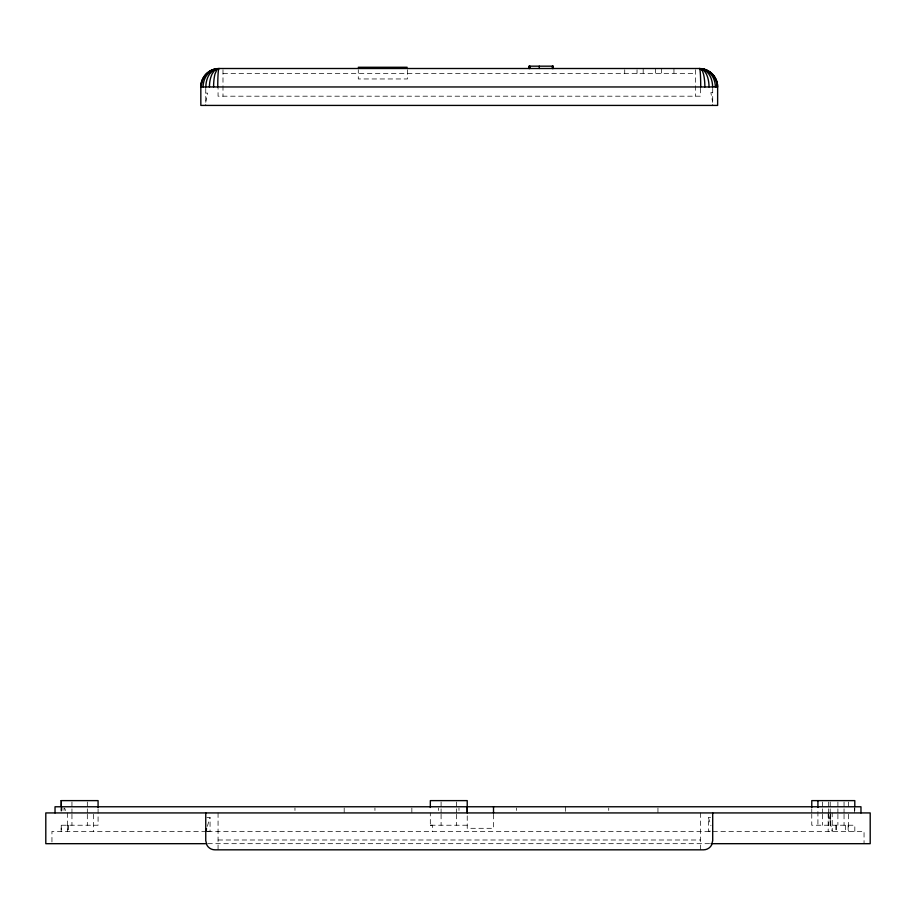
<?xml version="1.0" encoding="UTF-8"?>
<svg xmlns="http://www.w3.org/2000/svg" width="916" height="916" viewBox="0 0 916 916"><rect width="100%" height="100%" fill="white"/><g stroke="black" fill="none" stroke-linecap="round" stroke-linejoin="round"><path stroke-width="0.69" stroke-dasharray="4.58 3.44" d="M61.269 809.378L61.258 810.671L61.235 808.072M205.756 102.283L207.6 93.134L205.756 93.134M207.325 826.324L210.062 817.622L206.833 817.622M467.229 825.224L430.314 825.224L431.31 825.224L430.314 825.19L430.314 812.927M430.314 825.236L432.535 825.224L432.535 831.385M222.989 73.429L695.473 73.429M712.705 92.631L710.862 92.631L712.705 102.374M710.553 831.178L708.4 831.178L708.4 817.576L710.553 817.576M206.833 831.293L210.062 831.293L210.062 817.622M206.34 831.385L51.949 831.385L51.949 843.682M207.6 831.385L864.051 831.385L864.051 843.682M218.065 839.995L700.397 839.995M207.76 843.682L709.66 843.682M64.647 808.164L65.563 810.545M708.4 817.576L710.976 825.74M828.476 814.255L832.197 831.385L832.197 812.927M830.194 812.927L830.205 825.224L830.205 814.255M854.823 808.004L854.823 810.465M854.823 831.385L854.823 825.224L811.771 825.224L811.771 814.29M854.628 808.004L854.628 812.927M848.651 801.981L848.651 807.454M848.663 814.29L848.605 831.385M848.124 825.224L848.124 831.385M845.663 825.224L845.663 831.385M844.048 801.981L844.048 807.454M844.048 808.817L844.048 812.927M844.048 814.29L844.048 825.224M837.9 801.981L837.9 807.454M837.9 808.817L837.9 812.927M837.9 814.29L837.9 825.224M836.205 825.224L836.205 831.385M835.976 825.224L835.976 831.385M830.663 814.29L830.663 825.224M830.205 801.981L830.205 807.454M830.205 808.817L830.205 812.927M828.682 801.981L828.682 807.454M828.682 808.817L828.682 812.927M828.682 814.29L828.682 825.224M828.178 812.927L828.178 831.385M822.522 801.981L822.522 807.454M822.522 808.817L822.522 812.927M822.522 814.29L822.522 825.224M817.919 811.553L817.919 825.224M811.771 808.817L811.771 812.927M712.705 88.383L712.705 105.42M700.397 88.279L700.397 96.191L218.065 96.191L218.065 88.279M700.397 812.927L700.397 849.83M695.473 69.731L695.473 96.191M673.947 68.505L673.947 73.429M661.638 68.505L661.638 73.429M657.951 808.004L657.951 812.927M655.49 68.505L655.49 73.429M643.181 68.505L643.181 73.429M637.032 69.731L637.032 73.429M624.723 69.731L624.723 73.429M608.728 808.004L608.728 810.465M565.664 806.767L565.664 812.927M516.441 808.004L516.441 810.465M493.518 814.324L493.518 828.304L467.229 828.304L467.229 814.29M458.973 808.004L458.973 810.465M456.454 801.981L456.454 807.454M456.454 808.817L456.454 812.927M456.454 814.29L456.454 825.224M441.088 801.981L441.088 807.454M441.088 808.817L441.088 812.927M441.088 814.29L441.088 825.224M438.569 808.004L438.569 810.465M411.856 808.004L411.856 812.927M407.483 69.731L407.483 78.959L358.282 78.959L358.282 69.731M374.942 808.004L374.942 810.465M344.187 808.004L344.187 812.927M294.963 808.004L294.963 810.465M222.989 69.731L222.989 96.191M218.065 812.927L218.065 849.83M205.756 88.383L205.756 105.42M98.081 808.817L98.081 825.224L61.177 825.224L61.177 831.385M93.398 814.29L93.398 831.385M87.318 801.981L87.318 807.454M87.318 808.817L87.318 812.927M87.318 814.29L87.318 825.224M71.952 801.981L71.952 807.454M71.952 808.817L71.952 812.927M71.952 814.29L71.952 825.224M68.242 825.224L68.242 831.385M67.853 825.224L67.853 831.385M67.337 812.927L67.337 831.385M64.028 808.004L64.028 810.465M61.979 806.767L61.979 810.465M61.235 808.004L61.235 810.465M61.235 825.224L61.235 831.385M61.177 806.767L61.177 812.927"/><path stroke-width="1.37" d="M430.325 807.454L430.337 800.618L467.217 800.618L467.229 812.927L467.229 806.767M205.756 831.293L206.547 828.808M217.745 86.963A18.469 1.202 90 0 1 218.638 69.135C217.218 67.2 209.535 71.425 207.829 73.91A18.377 15.916 -90 0 0 203.1 86.963M218.878 68.643L217.161 69.135L215.008 73.91A18.377 4.752 -90 0 0 213.588 86.963M201.383 86.963A18.377 17.747 90 0 1 206.65 73.91L210.371 70.979L218.065 68.677L214.081 70.979L212.157 73.91A18.377 9.194 -90 0 0 209.432 86.963M218.065 68.677L212.432 70.979L209.707 73.91A18.377 12.996 90 0 0 205.848 86.963M219.29 68.505L214.516 69.135A18.469 18.423 -90 0 0 200.833 86.963L200.833 105.42L717.629 105.42L717.629 86.963A18.469 18.423 -90 0 0 703.946 69.135L699.171 68.505L219.29 68.505A18.457 18.457 0 0 0 200.833 86.963L717.629 86.963A18.457 18.457 0 0 0 699.171 68.505M358.27 67.269L407.151 67.269M61.2 800.618L98.081 800.618L98.081 807.454M206.34 843.682L45.8 843.682L45.8 812.927L870.2 812.927L870.2 843.682L711.091 843.682M715.35 86.963A18.377 15.916 90 0 0 710.633 73.91C707.873 70.841 703.499 68.54 699.572 68.643C704.198 68.631 708.503 70.784 711.812 73.91A18.377 17.747 -90 0 1 717.079 86.963M700.179 68.643L706.03 70.979L708.755 73.91A18.377 12.996 -90 0 1 712.614 86.963M699.572 68.643L699.824 69.135A18.469 1.202 90 0 1 700.717 86.963M860.971 812.927L860.971 806.767L55.029 806.767L55.029 812.927M854.8 806.767L854.8 800.618L811.771 800.618L811.771 807.454M817.919 800.618L817.919 807.454M712.705 812.927L712.705 840.67L711.48 845.25A9.171 9.171 0 0 1 703.534 849.83L214.928 849.83A9.171 9.171 0 0 1 206.982 845.25L205.756 840.67L205.756 812.927M553.184 68.505L553.184 66.17L529.047 66.17L529.047 68.505M552.978 66.17L552.978 68.505M552.611 66.17L552.611 68.505M552.371 66.17L552.371 68.505M539.284 66.17L539.284 68.505M529.872 66.17L529.86 68.505M529.62 66.17L529.62 68.505M529.242 66.17L529.253 68.505M493.518 806.767L493.518 812.927M709.03 86.963A18.377 9.194 -90 0 0 706.305 73.91L704.381 70.979L700.397 68.677L702.457 70.979L703.454 73.91A18.377 4.752 90 0 1 704.873 86.963M61.326 800.618L61.269 806.767L61.326 800.618"/></g></svg>
